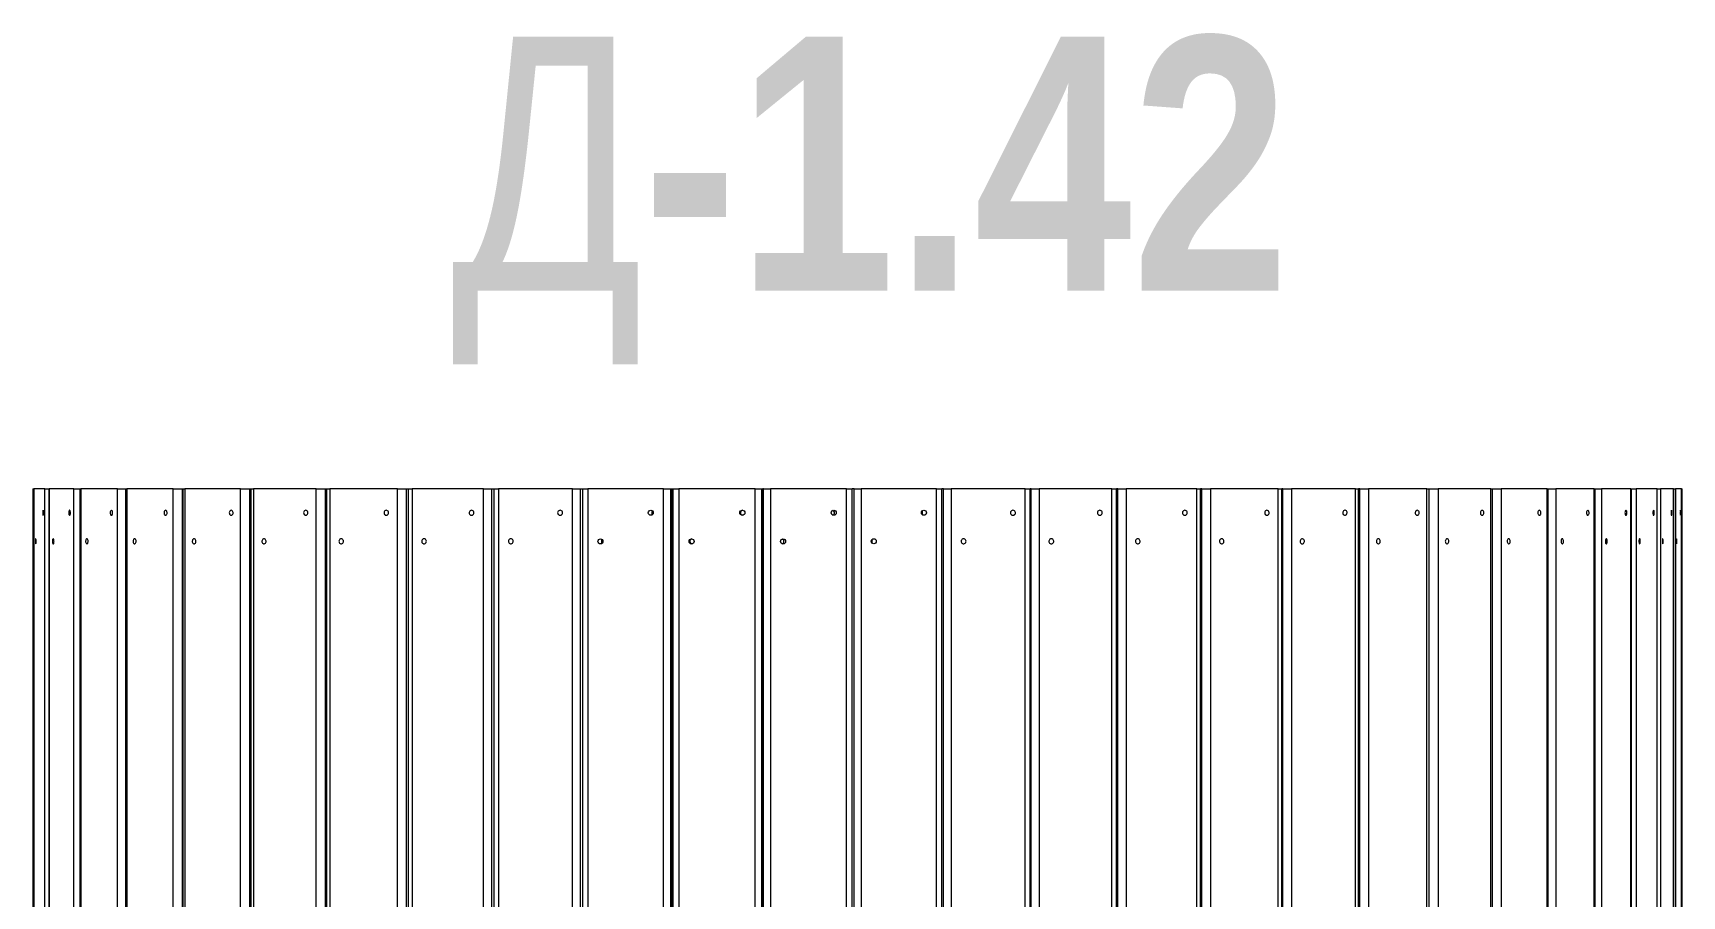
# Model space of a CAD drawing. Header units: millimetres. Extents: x 3227 to 5825, y 140 to 2858.
# Drawn here: x 3227 to 5825, y 1499 to 2858 of the extents above; entities that cross this region are included whole.
import ezdxf

# ---------------------------------------------------------------- set-up
doc = ezdxf.new("R2010")
doc.units = ezdxf.units.MM
doc.layers.add('DiKom', color=7, linetype='Continuous')
doc.styles.add('style1', font='arialbd.ttf', dxfattribs={"width": 0.8})

msp = doc.modelspace()

# ---------------------------------------------------------------- linework, layer by layer
at = {"layer": 'DiKom', "color": 7, "linetype": 'Continuous', "lineweight": 15}
for p, q in [((3227.1, 2140.3), (3227.1, 140.3)), ((3227.1, 2140.3), (3228.5, 2140.3)), ((3228.5, 2140.3), (3228.5, 140.3)), ((3228.5, 2140.3), (3228.6, 2140.3)), ((3228.6, 2140.3), (3228.6, 140.3)), ((3246, 2140.3), (3228.6, 2140.3)), ((3246, 140.3), (3246, 2140.3)), ((3246, 2140.3), (3252, 2140.3)), ((3252, 2140.3), (3252, 140.3)), ((3252, 2140.3), (3252.5, 2140.3)), ((3252.5, 2140.3), (3252.5, 140.3)), ((3291.3, 2140.3), (3252.5, 2140.3)), ((3291.3, 140.3), (3291.3, 2140.3)), ((3291.3, 2140.3), (3301.1, 2140.3)), ((3301.1, 2140.3), (3301.1, 140.3)), ((3301.1, 2140.3), (3302.4, 2140.3)), ((3302.4, 2140.3), (3302.4, 140.3)), ((3360.4, 2140.3), (3302.4, 2140.3)), ((3360.4, 140.3), (3360.4, 2140.3)), ((3360.4, 2140.3), (3372.8, 2140.3)), ((3372.8, 2140.3), (3372.8, 140.3)), ((3372.8, 2140.3), (3374.9, 2140.3)), ((3374.9, 2140.3), (3374.9, 140.3)), ((3448.1, 2140.3), (3374.9, 2140.3)), ((3448.1, 140.3), (3448.1, 2140.3)), ((3448.1, 2140.3), (3462.2, 2140.3)), ((3462.2, 2140.3), (3462.2, 140.3)), ((3462.2, 2140.3), (3463.1, 2140.3)), ((3463.1, 2140.3), (3463.1, 140.3)), ((3463.1, 2140.3), (3466.3, 2140.3)), ((3466.3, 2140.3), (3466.3, 140.3)), ((3554, 2140.3), (3466.3, 2140.3)), ((3554, 140.3), (3554, 2140.3)), ((3554, 2140.3), (3568.1, 2140.3)), ((3568.1, 2140.3), (3568.1, 140.3)), ((3568.1, 2140.3), (3570.1, 2140.3)), ((3570.1, 2140.3), (3570.1, 140.3)), ((3570.1, 2140.3), (3574.5, 2140.3)), ((3574.5, 2140.3), (3574.5, 140.3)), ((3673.3, 2140.3), (3574.5, 2140.3)), ((3673.3, 140.3), (3673.3, 2140.3)), ((3673.3, 2140.3), (3687.2, 2140.3)), ((3687.2, 2140.3), (3687.2, 140.3)), ((3687.2, 2140.3), (3689.5, 2140.3)), ((3689.5, 2140.3), (3689.5, 140.3)), ((3689.5, 2140.3), (3694.9, 2140.3)), ((3694.9, 2140.3), (3694.9, 140.3)), ((3801.4, 2140.3), (3694.9, 2140.3)), ((3801.4, 140.3), (3801.4, 2140.3)), ((3801.4, 2140.3), (3814.9, 2140.3)), ((3814.9, 2140.3), (3814.9, 140.3)), ((3814.9, 2140.3), (3817.9, 2140.3)), ((3817.9, 2140.3), (3817.9, 140.3)), ((3817.9, 2140.3), (3824.4, 2140.3)), ((3824.4, 2140.3), (3824.4, 140.3)), ((3936.7, 2140.3), (3824.4, 2140.3)), ((3936.7, 140.3), (3936.7, 2140.3)), ((3936.7, 2140.3), (3949.6, 2140.3)), ((3949.6, 2140.3), (3949.6, 140.3)), ((3949.6, 2140.3), (3952.8, 2140.3)), ((3952.8, 2140.3), (3952.8, 140.3)), ((3952.8, 2140.3), (3960.4, 2140.3)), ((3960.4, 2140.3), (3960.4, 140.3)), ((4076.9, 2140.3), (3960.4, 2140.3)), ((4076.9, 140.3), (4076.9, 2140.3)), ((4076.9, 2140.3), (4089, 2140.3)), ((4089, 2140.3), (4089, 140.3)), ((4089, 2140.3), (4092.6, 2140.3)), ((4092.6, 2140.3), (4092.6, 140.3)), ((4092.6, 2140.3), (4101.2, 2140.3)), ((4101.2, 2140.3), (4101.2, 140.3)), ((4220.1, 2140.3), (4101.2, 2140.3)), ((4220.1, 140.3), (4220.1, 2140.3)), ((4220.1, 2140.3), (4231.4, 2140.3)), ((4231.4, 2140.3), (4231.4, 140.3)), ((4231.4, 2140.3), (4234.1, 2140.3)), ((4234.1, 140.3), (4234.1, 2140.3)), ((4234.1, 2140.3), (4234.2, 2140.3)), ((4234.2, 140.3), (4234.2, 2140.3)), ((4234.2, 2140.3), (4234.8, 2140.3)), ((4234.8, 2140.3), (4234.8, 140.3)), ((4234.8, 2140.3), (4244.5, 2140.3)), ((4244.5, 2140.3), (4244.5, 140.3)), ((4364.5, 2140.3), (4244.5, 2140.3)), ((4364.5, 140.3), (4364.5, 2140.3)), ((4364.5, 2140.3), (4374.7, 2140.3)), ((4374.7, 2140.3), (4374.7, 140.3)), ((4374.7, 2140.3), (4375.3, 2140.3)), ((4375.3, 140.3), (4375.3, 2140.3)), ((4375.3, 140.3), (4375.3, 2140.3)), ((4375.3, 2140.3), (4375.3, 2140.3)), ((4375.3, 2140.3), (4376.3, 2140.3)), ((4376.3, 2140.3), (4376.6, 2140.3)), ((4376.3, 2120.3), (4376.3, 2140.3)), ((4376.6, 2140.3), (4376.6, 140.3)), ((4376.6, 2140.3), (4376.6, 140.3)), ((4378, 2140.3), (4376.6, 2140.3)), ((4376.6, 2140.3), (4376.6, 2140.3)), ((4378, 140.3), (4378, 2140.3)), ((4378, 2140.3), (4388.7, 2140.3)), ((4388.7, 2140.3), (4388.7, 140.3)), ((4508.4, 2140.3), (4388.7, 2140.3)), ((4508.4, 140.3), (4508.4, 2140.3)), ((4508.4, 2140.3), (4517.7, 2140.3)), ((4517.7, 140.3), (4517.7, 2140.3)), ((4520.4, 2140.3), (4517.7, 2140.3)), ((4520.4, 140.3), (4520.4, 2140.3)), ((4520.4, 2140.3), (4531.8, 2140.3)), ((4531.8, 2140.3), (4531.8, 140.3)), ((4650.4, 2140.3), (4531.8, 2140.3)), ((4650.4, 140.3), (4650.4, 2140.3)), ((4650.4, 2140.3), (4658.9, 2140.3)), ((4658.9, 140.3), (4658.9, 2140.3)), ((4661.5, 2140.3), (4658.9, 2140.3)), ((4661.5, 140.3), (4661.5, 2140.3)), ((4661.5, 2140.3), (4673.6, 2140.3)), ((4673.6, 2140.3), (4673.6, 140.3)), ((4790.2, 2140.3), (4673.6, 2140.3)), ((4790.2, 140.3), (4790.2, 2140.3)), ((4790.2, 2140.3), (4797.9, 2140.3)), ((4797.9, 140.3), (4797.9, 2140.3)), ((4799.6, 2140.3), (4797.9, 2140.3)), ((4799.6, 140.3), (4799.6, 2140.3)), ((4799.6, 2140.3), (4812.1, 2140.3)), ((4812.1, 2140.3), (4812.1, 140.3)), ((4926.7, 2140.3), (4812.1, 2140.3)), ((4926.7, 140.3), (4926.7, 2140.3)), ((4926.7, 2140.3), (4933.8, 2140.3)), ((4933.8, 140.3), (4933.8, 2140.3)), ((4935.8, 2140.3), (4933.8, 2140.3)), ((4935.8, 140.3), (4935.8, 2140.3)), ((4935.8, 2140.3), (4948.9, 2140.3)), ((4948.9, 2140.3), (4948.9, 140.3)), ((5060.2, 2140.3), (4948.9, 2140.3)), ((5060.2, 140.3), (5060.2, 2140.3)), ((5060.2, 2140.3), (5066.4, 2140.3)), ((5066.4, 140.3), (5066.4, 2140.3)), ((5068.3, 2140.3), (5066.4, 2140.3)), ((5068.3, 140.3), (5068.3, 2140.3)), ((5068.3, 2140.3), (5081.8, 2140.3)), ((5081.8, 2140.3), (5081.8, 140.3)), ((5188.6, 2140.3), (5081.8, 2140.3)), ((5188.6, 140.3), (5188.6, 2140.3)), ((5188.6, 2140.3), (5194.1, 2140.3)), ((5194.1, 140.3), (5194.1, 2140.3)), ((5195.9, 2140.3), (5194.1, 2140.3)), ((5195.9, 140.3), (5195.9, 2140.3)), ((5195.9, 2140.3), (5209.7, 2140.3)), ((5209.7, 2140.3), (5209.7, 140.3)), ((5310.6, 2140.3), (5209.7, 2140.3)), ((5310.6, 140.3), (5310.6, 2140.3)), ((5310.6, 2140.3), (5315.2, 2140.3)), ((5315.2, 140.3), (5315.2, 2140.3)), ((5317, 2140.3), (5315.2, 2140.3)), ((5317, 140.3), (5317, 2140.3)), ((5317, 2140.3), (5331, 2140.3)), ((5331, 2140.3), (5331, 140.3)), ((5422.8, 2140.3), (5331, 2140.3)), ((5422.8, 140.3), (5422.8, 2140.3)), ((5422.8, 2140.3), (5426.4, 2140.3)), ((5426.4, 140.3), (5426.4, 2140.3)), ((5426.6, 2140.3), (5426.4, 2140.3)), ((5426.6, 140.3), (5426.6, 2140.3)), ((5426.6, 2140.3), (5440.8, 2140.3)), ((5440.8, 2140.3), (5440.8, 140.3)), ((5523.6, 2140.3), (5440.8, 2140.3)), ((5523.6, 140.3), (5523.6, 2140.3)), ((5523.6, 2140.3), (5526.4, 2140.3)), ((5526.4, 140.3), (5526.4, 2140.3)), ((5526.4, 2140.3), (5539.7, 2140.3)), ((5539.7, 2140.3), (5539.7, 140.3)), ((5612.1, 2140.3), (5539.7, 2140.3)), ((5612.1, 140.3), (5612.1, 2140.3)), ((5612.1, 2140.3), (5614.1, 2140.3)), ((5614.1, 140.3), (5614.1, 2140.3)), ((5614.1, 2140.3), (5626, 2140.3)), ((5626, 2140.3), (5626, 140.3)), ((5686.3, 2140.3), (5626, 2140.3)), ((5686.3, 140.3), (5686.3, 2140.3)), ((5686.3, 2140.3), (5687.7, 2140.3)), ((5687.7, 140.3), (5687.7, 2140.3)), ((5687.7, 2140.3), (5697.7, 2140.3)), ((5697.7, 2140.3), (5697.7, 140.3)), ((5744.1, 2140.3), (5697.7, 2140.3)), ((5744.1, 140.3), (5744.1, 2140.3)), ((5744.1, 2140.3), (5744.9, 2140.3)), ((5744.9, 140.3), (5744.9, 2140.3)), ((5744.9, 2140.3), (5752.4, 2140.3)), ((5752.4, 2140.3), (5752.4, 140.3)), ((5785.4, 2140.3), (5752.4, 2140.3)), ((5785.4, 140.3), (5785.4, 2140.3)), ((5785.4, 2140.3), (5785.8, 2140.3)), ((5785.8, 140.3), (5785.8, 2140.3)), ((5785.8, 2140.3), (5790.9, 2140.3)), ((5790.9, 2140.3), (5790.9, 140.3)), ((5811.5, 2140.3), (5790.9, 2140.3)), ((5811.5, 140.3), (5811.5, 2140.3)), ((5811.5, 2140.3), (5811.7, 2140.3)), ((5811.7, 140.3), (5811.7, 2140.3)), ((5811.7, 2140.3), (5814.5, 2140.3)), ((5814.5, 2140.3), (5814.5, 140.3)), ((5823.9, 2140.3), (5814.5, 2140.3)), ((5823.9, 140.3), (5823.9, 2140.3)), ((5823.9, 2140.3), (5824.7, 2140.3)), ((5823.9, 140.3), (5823.9, 2140.3)), ((5823.9, 2140.3), (5823.9, 2140.3)), ((5824.7, 140.3), (5824.7, 2140.3)), ((4234.8, 2120.3), (4234.2, 2120.3)), ((4375.5, 2120.3), (4375.3, 2120.3)), ((4375.5, 2040.3), (4375.5, 2120.3)), ((4375.5, 2120.3), (4376, 2120.3)), ((4376, 2040.3), (4376, 2120.3)), ((4376.6, 2120.3), (4376, 2120.3)), ((4234.8, 2040.3), (4234.2, 2040.3)), ((4375.5, 2040.3), (4375.3, 2040.3)), ((4376, 2040.3), (4375.5, 2040.3)), ((4376.6, 2040.3), (4376, 2040.3)), ((4376.3, 1180.3), (4376.3, 2040.3))]:
    msp.add_line(p, q, dxfattribs=at)
at = {"layer": 'DiKom', "color": 7, "linetype": 'Continuous', "lineweight": 15, "flags": 128}
for points in [[(3243.1, 2106.8), (3242.9, 2106.6), (3242.7, 2106.1), (3242.6, 2105.3), (3242.5, 2104.3), (3242.5, 2103.1), (3242.5, 2101.9), (3242.6, 2100.8), (3242.7, 2099.9), (3242.8, 2099.2), (3243, 2098.9), (3243.2, 2098.9), (3243.3, 2099.2), (3243.5, 2099.9), (3243.6, 2100.8), (3243.6, 2101.9), (3243.6, 2103.1), (3243.6, 2104.3), (3243.5, 2105.3), (3243.4, 2106.1), (3243.2, 2106.6), (3243.1, 2106.8)], [(3284.8, 2098.8), (3285.2, 2099), (3285.5, 2099.5), (3285.8, 2100.3), (3286, 2101.4), (3286.1, 2102.5), (3286.1, 2103.7), (3285.9, 2104.8), (3285.7, 2105.8), (3285.4, 2106.4), (3285, 2106.8), (3284.6, 2106.8), (3284.2, 2106.4), (3283.9, 2105.8), (3283.7, 2104.8), (3283.5, 2103.7), (3283.5, 2102.5), (3283.6, 2101.4), (3283.8, 2100.3), (3284.1, 2099.5), (3284.4, 2099), (3284.8, 2098.8)], [(3350.7, 2106.8), (3350.1, 2106.6), (3349.6, 2106.1), (3349.2, 2105.3), (3348.9, 2104.3), (3348.8, 2103.1), (3348.8, 2101.9), (3349, 2100.8), (3349.4, 2099.9), (3349.9, 2099.2), (3350.4, 2098.9), (3351, 2098.9), (3351.6, 2099.2), (3352, 2099.9), (3352.4, 2100.8), (3352.6, 2101.9), (3352.6, 2103.1), (3352.5, 2104.3), (3352.2, 2105.3), (3351.8, 2106.1), (3351.3, 2106.6), (3350.7, 2106.8)], [(3435.9, 2106.8), (3435.2, 2106.6), (3434.6, 2106.1), (3434, 2105.3), (3433.7, 2104.3), (3433.5, 2103.1), (3433.6, 2101.9), (3433.8, 2100.8), (3434.3, 2099.9), (3434.9, 2099.2), (3435.6, 2098.9), (3436.3, 2098.9), (3437, 2099.2), (3437.6, 2099.9), (3438.1, 2100.8), (3438.3, 2101.9), (3438.4, 2103.1), (3438.2, 2104.3), (3437.8, 2105.3), (3437.3, 2106.1), (3436.7, 2106.6), (3435.9, 2106.8)], [(3539.4, 2106.8), (3538.5, 2106.6), (3537.7, 2106.1), (3537.1, 2105.3), (3536.6, 2104.3), (3536.4, 2103.1), (3536.5, 2101.9), (3536.8, 2100.8), (3537.4, 2099.9), (3538.1, 2099.2), (3538.9, 2098.9), (3539.8, 2098.9), (3540.6, 2099.2), (3541.3, 2099.9), (3541.9, 2100.8), (3542.2, 2101.9), (3542.3, 2103.1), (3542.1, 2104.3), (3541.6, 2105.3), (3541, 2106.1), (3540.2, 2106.6), (3539.4, 2106.8)], [(3656.8, 2106.8), (3655.8, 2106.6), (3655, 2106.1), (3654.2, 2105.3), (3653.7, 2104.3), (3653.5, 2103.1), (3653.6, 2101.9), (3654, 2100.8), (3654.6, 2099.9), (3655.4, 2099.2), (3656.3, 2098.9), (3657.3, 2098.9), (3658.2, 2099.2), (3659, 2099.9), (3659.7, 2100.8), (3660, 2101.9), (3660.1, 2103.1), (3659.9, 2104.3), (3659.4, 2105.3), (3658.7, 2106.1), (3657.8, 2106.6), (3656.8, 2106.8)], [(3783.6, 2106.8), (3782.6, 2106.6), (3781.6, 2106.1), (3780.8, 2105.3), (3780.3, 2104.3), (3780.1, 2103.1), (3780.2, 2101.9), (3780.5, 2100.8), (3781.2, 2099.9), (3782.1, 2099.2), (3783.1, 2098.9), (3784.2, 2098.9), (3785.2, 2099.2), (3786, 2099.9), (3786.7, 2100.8), (3787.1, 2101.9), (3787.2, 2103.1), (3786.9, 2104.3), (3786.4, 2105.3), (3785.6, 2106.1), (3784.7, 2106.6), (3783.6, 2106.8)], [(3918, 2106.8), (3916.9, 2106.6), (3915.9, 2106.1), (3915.1, 2105.3), (3914.5, 2104.3), (3914.3, 2103.1), (3914.3, 2101.9), (3914.8, 2100.8), (3915.5, 2099.9), (3916.4, 2099.2), (3917.4, 2098.9), (3918.6, 2098.9), (3919.6, 2099.2), (3920.5, 2099.9), (3921.2, 2100.8), (3921.7, 2101.9), (3921.7, 2103.1), (3921.5, 2104.3), (3920.9, 2105.3), (3920.1, 2106.1), (3919.1, 2106.6), (3918, 2106.8)], [(4057.5, 2106.8), (4056.3, 2106.6), (4055.3, 2106.1), (4054.4, 2105.3), (4053.8, 2104.3), (4053.6, 2103.1), (4053.7, 2101.9), (4054.1, 2100.8), (4054.8, 2099.9), (4055.8, 2099.2), (4056.9, 2098.9), (4058, 2098.9), (4059.1, 2099.2), (4060.1, 2099.9), (4060.8, 2100.8), (4061.2, 2101.9), (4061.3, 2103.1), (4061.1, 2104.3), (4060.5, 2105.3), (4059.6, 2106.1), (4058.6, 2106.6), (4057.5, 2106.8)], [(4770.8, 2106.8), (4769.6, 2106.6), (4768.6, 2106.1), (4767.7, 2105.3), (4767.1, 2104.3), (4766.9, 2103.1), (4767, 2101.9), (4767.4, 2100.8), (4768.1, 2099.9), (4769.1, 2099.2), (4770.2, 2098.9), (4771.3, 2098.9), (4772.5, 2099.2), (4773.4, 2099.9), (4774.1, 2100.8), (4774.6, 2101.9), (4774.6, 2103.1), (4774.4, 2104.3), (4773.8, 2105.3), (4773, 2106.1), (4771.9, 2106.6), (4770.8, 2106.8)], [(4907.6, 2106.8), (4906.5, 2106.6), (4905.5, 2106.1), (4904.6, 2105.3), (4904.1, 2104.3), (4903.8, 2103.1), (4903.9, 2101.9), (4904.3, 2100.8), (4905, 2099.9), (4906, 2099.2), (4907.1, 2098.9), (4908.2, 2098.9), (4909.3, 2099.2), (4910.2, 2099.9), (4910.9, 2100.8), (4911.3, 2101.9), (4911.4, 2103.1), (4911.2, 2104.3), (4910.6, 2105.3), (4909.8, 2106.1), (4908.8, 2106.6), (4907.6, 2106.8)], [(5041.6, 2106.8), (5040.5, 2106.6), (5039.5, 2106.1), (5038.7, 2105.3), (5038.1, 2104.3), (5037.9, 2103.1), (5038, 2101.9), (5038.4, 2100.8), (5039.1, 2099.9), (5040, 2099.2), (5041, 2098.9), (5042.2, 2098.9), (5043.2, 2099.2), (5044.1, 2099.9), (5044.8, 2100.8), (5045.2, 2101.9), (5045.3, 2103.1), (5045.1, 2104.3), (5044.5, 2105.3), (5043.7, 2106.1), (5042.7, 2106.6), (5041.6, 2106.8)], [(5170.8, 2106.8), (5169.8, 2106.6), (5168.8, 2106.1), (5168, 2105.3), (5167.5, 2104.3), (5167.3, 2103.1), (5167.3, 2101.9), (5167.7, 2100.8), (5168.4, 2099.9), (5169.3, 2099.2), (5170.3, 2098.9), (5171.3, 2098.9), (5172.4, 2099.2), (5173.2, 2099.9), (5173.9, 2100.8), (5174.3, 2101.9), (5174.4, 2103.1), (5174.1, 2104.3), (5173.6, 2105.3), (5172.8, 2106.1), (5171.9, 2106.6), (5170.8, 2106.8)], [(5293.8, 2098.8), (5294.7, 2099), (5295.7, 2099.5), (5296.4, 2100.3), (5296.9, 2101.4), (5297.1, 2102.5), (5297, 2103.7), (5296.7, 2104.8), (5296, 2105.8), (5295.2, 2106.4), (5294.3, 2106.8), (5293.3, 2106.8), (5292.3, 2106.4), (5291.5, 2105.8), (5290.8, 2104.8), (5290.5, 2103.7), (5290.4, 2102.5), (5290.6, 2101.4), (5291.1, 2100.3), (5291.9, 2099.5), (5292.8, 2099), (5293.8, 2098.8)], [(5407.5, 2106.8), (5406.6, 2106.6), (5405.8, 2106.1), (5405.1, 2105.3), (5404.7, 2104.3), (5404.5, 2103.1), (5404.5, 2101.9), (5404.9, 2100.8), (5405.5, 2099.9), (5406.2, 2099.2), (5407.1, 2098.9), (5408, 2098.9), (5408.9, 2099.2), (5409.6, 2099.9), (5410.2, 2100.8), (5410.5, 2101.9), (5410.6, 2103.1), (5410.4, 2104.3), (5409.9, 2105.3), (5409.3, 2106.1), (5408.4, 2106.6), (5407.5, 2106.8)], [(5509.8, 2106.8), (5509, 2106.6), (5508.2, 2106.1), (5507.6, 2105.3), (5507.2, 2104.3), (5507, 2103.1), (5507.1, 2101.9), (5507.4, 2100.8), (5507.9, 2099.9), (5508.6, 2099.2), (5509.4, 2098.9), (5510.2, 2098.9), (5511, 2099.2), (5511.7, 2099.9), (5512.2, 2100.8), (5512.5, 2101.9), (5512.5, 2103.1), (5512.4, 2104.3), (5511.9, 2105.3), (5511.3, 2106.1), (5510.6, 2106.6), (5509.8, 2106.8)], [(5600, 2106.8), (5599.3, 2106.6), (5598.7, 2106.1), (5598.1, 2105.3), (5597.8, 2104.3), (5597.6, 2103.1), (5597.7, 2101.9), (5597.9, 2100.8), (5598.4, 2099.9), (5599, 2099.2), (5599.7, 2098.9), (5600.4, 2098.9), (5601.1, 2099.2), (5601.7, 2099.9), (5602.1, 2100.8), (5602.4, 2101.9), (5602.4, 2103.1), (5602.3, 2104.3), (5601.9, 2105.3), (5601.4, 2106.1), (5600.7, 2106.6), (5600, 2106.8)], [(5676.3, 2106.8), (5675.7, 2106.6), (5675.1, 2106.1), (5674.7, 2105.3), (5674.4, 2104.3), (5674.3, 2103.1), (5674.3, 2101.9), (5674.5, 2100.8), (5674.9, 2099.9), (5675.4, 2099.2), (5676, 2098.9), (5676.6, 2098.9), (5677.1, 2099.2), (5677.6, 2099.9), (5678, 2100.8), (5678.2, 2101.9), (5678.3, 2103.1), (5678.1, 2104.3), (5677.8, 2105.3), (5677.4, 2106.1), (5676.9, 2106.6), (5676.3, 2106.8)], [(5736.4, 2106.8), (5735.9, 2106.6), (5735.5, 2106.1), (5735.2, 2105.3), (5734.9, 2104.3), (5734.8, 2103.1), (5734.9, 2101.9), (5735, 2100.8), (5735.3, 2099.9), (5735.7, 2099.2), (5736.2, 2098.9), (5736.6, 2098.9), (5737.1, 2099.2), (5737.4, 2099.9), (5737.7, 2100.8), (5737.9, 2101.9), (5737.9, 2103.1), (5737.8, 2104.3), (5737.6, 2105.3), (5737.3, 2106.1), (5736.8, 2106.6), (5736.4, 2106.8)], [(5779.9, 2106.8), (5779.6, 2106.6), (5779.3, 2106.1), (5779.1, 2105.3), (5778.9, 2104.3), (5778.8, 2103.1), (5778.9, 2101.9), (5779, 2100.8), (5779.2, 2099.9), (5779.5, 2099.2), (5779.8, 2098.9), (5780.1, 2098.9), (5780.4, 2099.2), (5780.7, 2099.9), (5780.9, 2100.8), (5781, 2101.9), (5781, 2103.1), (5781, 2104.3), (5780.8, 2105.3), (5780.6, 2106.1), (5780.3, 2106.6), (5779.9, 2106.8)], [(5808.1, 2106.8), (5807.9, 2106.6), (5807.7, 2106.1), (5807.6, 2105.3), (5807.5, 2104.3), (5807.4, 2103.1), (5807.4, 2101.9), (5807.5, 2100.8), (5807.6, 2099.9), (5807.8, 2099.2), (5808, 2098.9), (5808.2, 2098.9), (5808.4, 2099.2), (5808.6, 2099.9), (5808.7, 2100.8), (5808.8, 2101.9), (5808.8, 2103.1), (5808.7, 2104.3), (5808.6, 2105.3), (5808.5, 2106.1), (5808.3, 2106.6), (5808.1, 2106.8)], [(5822.3, 2106.8), (5822.2, 2106.6), (5822.2, 2106.1), (5822.1, 2105.3), (5822, 2104.3), (5822, 2103.1), (5822, 2101.9), (5822.1, 2100.8), (5822.1, 2099.9), (5822.2, 2099.2), (5822.3, 2098.9), (5822.4, 2098.9), (5822.5, 2099.2), (5822.5, 2099.9), (5822.6, 2100.8), (5822.6, 2101.9), (5822.6, 2103.1), (5822.6, 2104.3), (5822.6, 2105.3), (5822.5, 2106.1), (5822.4, 2106.6), (5822.3, 2106.8)], [(3231.5, 2061.8), (3231.3, 2061.6), (3231.2, 2061.1), (3231, 2060.3), (3231, 2059.3), (3230.9, 2058.1), (3230.9, 2056.9), (3231, 2055.8), (3231.1, 2054.9), (3231.2, 2054.2), (3231.4, 2053.9), (3231.6, 2053.9), (3231.7, 2054.2), (3231.9, 2054.9), (3232, 2055.8), (3232.1, 2056.9), (3232.1, 2058.1), (3232, 2059.3), (3231.9, 2060.3), (3231.8, 2061.1), (3231.7, 2061.6), (3231.5, 2061.8)], [(3259, 2053.8), (3259.4, 2054), (3259.7, 2054.5), (3260, 2055.3), (3260.2, 2056.4), (3260.3, 2057.5), (3260.2, 2058.7), (3260.1, 2059.8), (3259.9, 2060.8), (3259.5, 2061.4), (3259.2, 2061.8), (3258.8, 2061.8), (3258.4, 2061.4), (3258.1, 2060.8), (3257.9, 2059.8), (3257.7, 2058.7), (3257.7, 2057.5), (3257.8, 2056.4), (3258, 2055.3), (3258.3, 2054.5), (3258.6, 2054), (3259, 2053.8)], [(3312, 2061.8), (3311.5, 2061.6), (3310.9, 2061.1), (3310.5, 2060.3), (3310.2, 2059.3), (3310.1, 2058.1), (3310.1, 2056.9), (3310.4, 2055.8), (3310.7, 2054.9), (3311.2, 2054.2), (3311.7, 2053.9), (3312.3, 2053.9), (3312.9, 2054.2), (3313.4, 2054.9), (3313.7, 2055.8), (3313.9, 2056.9), (3314, 2058.1), (3313.8, 2059.3), (3313.5, 2060.3), (3313.1, 2061.1), (3312.6, 2061.6), (3312, 2061.8)], [(3387.1, 2061.8), (3386.4, 2061.6), (3385.7, 2061.1), (3385.2, 2060.3), (3384.8, 2059.3), (3384.7, 2058.1), (3384.7, 2056.9), (3385, 2055.8), (3385.4, 2054.9), (3386, 2054.2), (3386.7, 2053.9), (3387.5, 2053.9), (3388.2, 2054.2), (3388.8, 2054.9), (3389.2, 2055.8), (3389.5, 2056.9), (3389.5, 2058.1), (3389.4, 2059.3), (3389, 2060.3), (3388.5, 2061.1), (3387.8, 2061.6), (3387.1, 2061.8)], [(3480.9, 2061.8), (3480, 2061.6), (3479.2, 2061.1), (3478.6, 2060.3), (3478.2, 2059.3), (3478, 2058.1), (3478, 2056.9), (3478.4, 2055.8), (3478.9, 2054.9), (3479.6, 2054.2), (3480.5, 2053.9), (3481.3, 2053.9), (3482.2, 2054.2), (3482.9, 2054.9), (3483.4, 2055.8), (3483.7, 2056.9), (3483.8, 2058.1), (3483.6, 2059.3), (3483.2, 2060.3), (3482.5, 2061.1), (3481.8, 2061.6), (3480.9, 2061.8)], [(3590.9, 2061.8), (3590, 2061.6), (3589.1, 2061.1), (3588.4, 2060.3), (3587.9, 2059.3), (3587.7, 2058.1), (3587.7, 2056.9), (3588.1, 2055.8), (3588.7, 2054.9), (3589.5, 2054.2), (3590.4, 2053.9), (3591.4, 2053.9), (3592.4, 2054.2), (3593.2, 2054.9), (3593.8, 2055.8), (3594.2, 2056.9), (3594.2, 2058.1), (3594, 2059.3), (3593.5, 2060.3), (3592.8, 2061.1), (3591.9, 2061.6), (3590.9, 2061.8)], [(3712.7, 2061.8), (3711.6, 2061.6), (3710.7, 2061.1), (3709.9, 2060.3), (3709.4, 2059.3), (3709.1, 2058.1), (3709.2, 2056.9), (3709.6, 2055.8), (3710.2, 2054.9), (3711.1, 2054.2), (3712.1, 2053.9), (3713.2, 2053.9), (3714.2, 2054.2), (3715.1, 2054.9), (3715.7, 2055.8), (3716.1, 2056.9), (3716.2, 2058.1), (3716, 2059.3), (3715.4, 2060.3), (3714.7, 2061.1), (3713.7, 2061.6), (3712.7, 2061.8)], [(3843.1, 2061.8), (3842, 2061.6), (3841, 2061.1), (3840.2, 2060.3), (3839.6, 2059.3), (3839.4, 2058.1), (3839.4, 2056.9), (3839.8, 2055.8), (3840.5, 2054.9), (3841.5, 2054.2), (3842.5, 2053.9), (3843.6, 2053.9), (3844.7, 2054.2), (3845.6, 2054.9), (3846.3, 2055.8), (3846.7, 2056.9), (3846.8, 2058.1), (3846.6, 2059.3), (3846, 2060.3), (3845.2, 2061.1), (3844.2, 2061.6), (3843.1, 2061.8)], [(3979.8, 2061.8), (3978.7, 2061.6), (3977.6, 2061.1), (3976.8, 2060.3), (3976.2, 2059.3), (3976, 2058.1), (3976, 2056.9), (3976.5, 2055.8), (3977.2, 2054.9), (3978.1, 2054.2), (3979.3, 2053.9), (3980.4, 2053.9), (3981.5, 2054.2), (3982.5, 2054.9), (3983.2, 2055.8), (3983.6, 2056.9), (3983.7, 2058.1), (3983.4, 2059.3), (3982.9, 2060.3), (3982, 2061.1), (3981, 2061.6), (3979.8, 2061.8)], [(4693, 2061.8), (4691.9, 2061.6), (4690.8, 2061.1), (4690, 2060.3), (4689.4, 2059.3), (4689.1, 2058.1), (4689.2, 2056.9), (4689.6, 2055.8), (4690.4, 2054.9), (4691.3, 2054.2), (4692.4, 2053.9), (4693.6, 2053.9), (4694.7, 2054.2), (4695.6, 2054.9), (4696.4, 2055.8), (4696.8, 2056.9), (4696.9, 2058.1), (4696.6, 2059.3), (4696, 2060.3), (4695.2, 2061.1), (4694.1, 2061.6), (4693, 2061.8)], [(4831.2, 2061.8), (4830.1, 2061.6), (4829.1, 2061.1), (4828.3, 2060.3), (4827.7, 2059.3), (4827.4, 2058.1), (4827.5, 2056.9), (4827.9, 2055.8), (4828.6, 2054.9), (4829.6, 2054.2), (4830.7, 2053.9), (4831.8, 2053.9), (4832.9, 2054.2), (4833.8, 2054.9), (4834.5, 2055.8), (4835, 2056.9), (4835, 2058.1), (4834.8, 2059.3), (4834.2, 2060.3), (4833.4, 2061.1), (4832.4, 2061.6), (4831.2, 2061.8)], [(4967.4, 2061.8), (4966.3, 2061.6), (4965.3, 2061.1), (4964.5, 2060.3), (4964, 2059.3), (4963.7, 2058.1), (4963.8, 2056.9), (4964.2, 2055.8), (4964.9, 2054.9), (4965.8, 2054.2), (4966.9, 2053.9), (4968, 2053.9), (4969, 2054.2), (4969.9, 2054.9), (4970.6, 2055.8), (4971, 2056.9), (4971.1, 2058.1), (4970.9, 2059.3), (4970.3, 2060.3), (4969.5, 2061.1), (4968.5, 2061.6), (4967.4, 2061.8)], [(5099.6, 2061.8), (5098.6, 2061.6), (5097.6, 2061.1), (5096.8, 2060.3), (5096.3, 2059.3), (5096.1, 2058.1), (5096.1, 2056.9), (5096.5, 2055.8), (5097.2, 2054.9), (5098.1, 2054.2), (5099.1, 2053.9), (5100.1, 2053.9), (5101.2, 2054.2), (5102, 2054.9), (5102.7, 2055.8), (5103.1, 2056.9), (5103.2, 2058.1), (5102.9, 2059.3), (5102.4, 2060.3), (5101.6, 2061.1), (5100.7, 2061.6), (5099.6, 2061.8)], [(5226.5, 2053.8), (5227.5, 2054), (5228.4, 2054.5), (5229.1, 2055.3), (5229.6, 2056.4), (5229.8, 2057.5), (5229.8, 2058.7), (5229.4, 2059.8), (5228.8, 2060.8), (5227.9, 2061.4), (5227, 2061.8), (5226, 2061.8), (5225, 2061.4), (5224.2, 2060.8), (5223.6, 2059.8), (5223.2, 2058.7), (5223.1, 2057.5), (5223.4, 2056.4), (5223.9, 2055.3), (5224.6, 2054.5), (5225.5, 2054), (5226.5, 2053.8)], [(5346.3, 2061.8), (5345.4, 2061.6), (5344.6, 2061.1), (5344, 2060.3), (5343.5, 2059.3), (5343.3, 2058.1), (5343.4, 2056.9), (5343.7, 2055.8), (5344.3, 2054.9), (5345, 2054.2), (5345.9, 2053.9), (5346.8, 2053.9), (5347.7, 2054.2), (5348.4, 2054.9), (5349, 2055.8), (5349.3, 2056.9), (5349.4, 2058.1), (5349.2, 2059.3), (5348.7, 2060.3), (5348.1, 2061.1), (5347.2, 2061.6), (5346.3, 2061.8)], [(5454.6, 2061.8), (5453.8, 2061.6), (5453, 2061.1), (5452.4, 2060.3), (5452, 2059.3), (5451.8, 2058.1), (5451.9, 2056.9), (5452.2, 2055.8), (5452.7, 2054.9), (5453.4, 2054.2), (5454.2, 2053.9), (5455, 2053.9), (5455.8, 2054.2), (5456.5, 2054.9), (5457, 2055.8), (5457.3, 2056.9), (5457.3, 2058.1), (5457.2, 2059.3), (5456.7, 2060.3), (5456.1, 2061.1), (5455.4, 2061.6), (5454.6, 2061.8)], [(5551.8, 2061.8), (5551, 2061.6), (5550.4, 2061.1), (5549.9, 2060.3), (5549.5, 2059.3), (5549.4, 2058.1), (5549.4, 2056.9), (5549.7, 2055.8), (5550.1, 2054.9), (5550.7, 2054.2), (5551.4, 2053.9), (5552.1, 2053.9), (5552.8, 2054.2), (5553.4, 2054.9), (5553.8, 2055.8), (5554.1, 2056.9), (5554.2, 2058.1), (5554, 2059.3), (5553.6, 2060.3), (5553.1, 2061.1), (5552.5, 2061.6), (5551.8, 2061.8)], [(5636.1, 2061.8), (5635.5, 2061.6), (5634.9, 2061.1), (5634.5, 2060.3), (5634.2, 2059.3), (5634.1, 2058.1), (5634.1, 2056.9), (5634.3, 2055.8), (5634.7, 2054.9), (5635.2, 2054.2), (5635.8, 2053.9), (5636.4, 2053.9), (5637, 2054.2), (5637.4, 2054.9), (5637.8, 2055.8), (5638, 2056.9), (5638.1, 2058.1), (5638, 2059.3), (5637.7, 2060.3), (5637.2, 2061.1), (5636.7, 2061.6), (5636.1, 2061.8)], [(5705.4, 2061.8), (5705, 2061.6), (5704.5, 2061.1), (5704.2, 2060.3), (5704, 2059.3), (5703.9, 2058.1), (5703.9, 2056.9), (5704.1, 2055.8), (5704.4, 2054.9), (5704.7, 2054.2), (5705.2, 2053.9), (5705.6, 2053.9), (5706.1, 2054.2), (5706.5, 2054.9), (5706.8, 2055.8), (5706.9, 2056.9), (5707, 2058.1), (5706.9, 2059.3), (5706.6, 2060.3), (5706.3, 2061.1), (5705.9, 2061.6), (5705.4, 2061.8)], [(5757.9, 2061.8), (5757.6, 2061.6), (5757.3, 2061.1), (5757.1, 2060.3), (5756.9, 2059.3), (5756.8, 2058.1), (5756.9, 2056.9), (5757, 2055.8), (5757.2, 2054.9), (5757.5, 2054.2), (5757.8, 2053.9), (5758.1, 2053.9), (5758.4, 2054.2), (5758.7, 2054.9), (5758.9, 2055.8), (5759, 2056.9), (5759, 2058.1), (5759, 2059.3), (5758.8, 2060.3), (5758.6, 2061.1), (5758.3, 2061.6), (5757.9, 2061.8)], [(5794.4, 2061.8), (5794.2, 2061.6), (5794, 2061.1), (5793.8, 2060.3), (5793.7, 2059.3), (5793.7, 2058.1), (5793.7, 2056.9), (5793.8, 2055.8), (5793.9, 2054.9), (5794.1, 2054.2), (5794.3, 2053.9), (5794.5, 2053.9), (5794.7, 2054.2), (5794.8, 2054.9), (5795, 2055.8), (5795, 2056.9), (5795, 2058.1), (5795, 2059.3), (5794.9, 2060.3), (5794.7, 2061.1), (5794.6, 2061.6), (5794.4, 2061.8)], [(5816.1, 2061.8), (5816, 2061.6), (5815.9, 2061.1), (5815.8, 2060.3), (5815.8, 2059.3), (5815.8, 2058.1), (5815.8, 2056.9), (5815.8, 2055.8), (5815.9, 2054.9), (5816, 2054.2), (5816, 2053.9), (5816.1, 2053.9), (5816.2, 2054.2), (5816.3, 2054.9), (5816.4, 2055.8), (5816.4, 2056.9), (5816.4, 2058.1), (5816.4, 2059.3), (5816.3, 2060.3), (5816.3, 2061.1), (5816.2, 2061.6), (5816.1, 2061.8)]]:
    msp.add_lwpolyline(points, dxfattribs=at)
at = {"layer": 'DiKom', "color": 7, "linetype": 'Continuous', "lineweight": 15}
for centre, radius in [((4200.3, 2102.8), 3.97), ((4344.5, 2102.8), 4), ((4488.4, 2102.8), 3.99), ((4630.6, 2102.9), 3.97), ((4121, 2057.8), 3.97), ((4264.5, 2057.8), 4), ((4408.6, 2057.8), 3.99), ((4551.5, 2057.9), 3.97)]:
    msp.add_circle(centre, radius, dxfattribs=at)
for centre, radius, start, end in [((4205.7, 2102.8), 4.02, 132.8999, 227.1001), ((4345.6, 2102.8), 4, 98.3515, 261.6485), ((4485.6, 2102.8), 4, 290.4811, 69.5189), ((4624.5, 2102.8), 4.03, 320.4582, 39.5418), ((4126.5, 2057.8), 4.02, 132.9463, 227.0537), ((4265.7, 2057.8), 4, 98.3542, 261.6458), ((4405.8, 2057.8), 4, 290.4826, 69.5174), ((4545.4, 2057.8), 4.03, 320.4578, 39.5422)]:
    msp.add_arc(centre, radius, start, end, dxfattribs=at)

# ---------------------------------------------------------------- texts
at = {"layer": 'DiKom', "insert": (3885.2, 2852.3), "char_height": 400, "width": 5405.477, "attachment_point": 1, "style": 'style1'}
msp.add_mtext('{\\fArial|b0|i0|c204|p34;Д}-1.42', dxfattribs=at)

doc.saveas('drawing.dxf')
